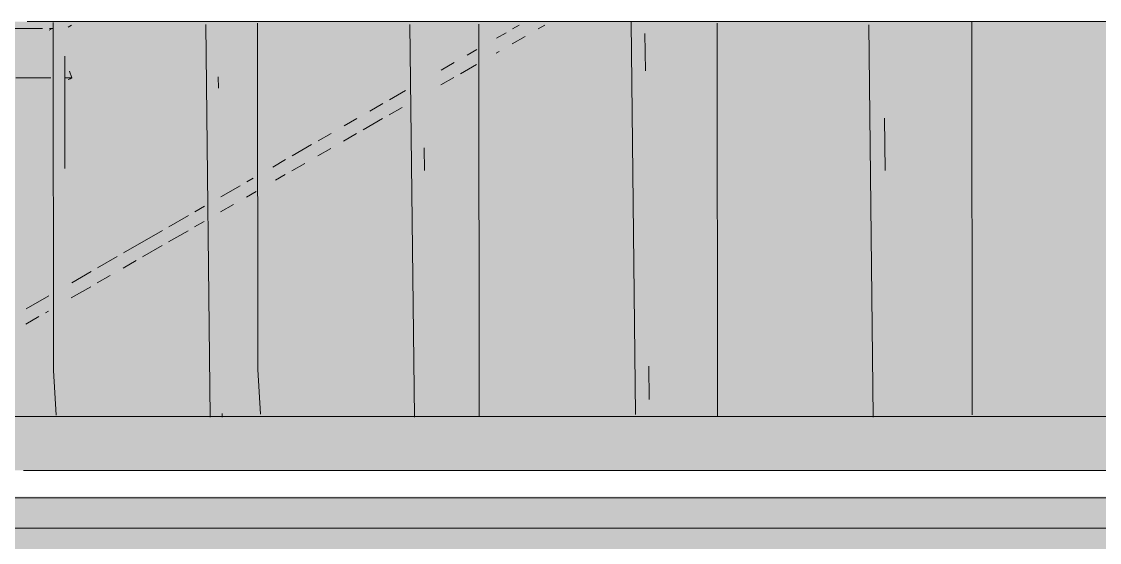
# Model space of a CAD drawing. Header units: millimetres. Extents: x 0 to 84100, y 0 to 59400.
# Drawn here: x 36488 to 39369, y 18997 to 20390 of the extents above; entities that cross this region are included whole.
import ezdxf

# ---------------------------------------------------------------- set-up
doc = ezdxf.new("R2010")
doc.units = ezdxf.units.MM
doc.layers.add('10_見えがかり', color=7, linetype='Continuous', lineweight=13)
doc.layers.add('12_見えがかり（ガラス）', color=5, linetype='Continuous', lineweight=9)

msp = doc.modelspace()

# ---------------------------------------------------------------- hatches: boundary and pattern name
at = {"layer": '10_見えがかり', "true_color": 0xe9dcc4}
for points in [[(40619, 19109.7), (40629, 19099.7), (40719, 19099.7), (40729, 19089.7), (40819, 19089.7), (40829, 19079.7), (40919, 19079.7), (40924, 19074.7), (40924, 19064.7), (40909, 19049.7), (40899, 19049.7), (40889, 19039.7), (35549, 19039.7), (35539, 19049.7), (35449, 19049.7), (35439, 19059.7), (35219, 19059.7), (35214, 19064.7), (35219, 19069.7), (35229, 19069.7), (35239, 19079.7), (35249, 19079.7), (35259, 19089.7), (35269, 19089.7), (35279, 19099.7), (35289, 19099.7), (35299, 19109.7), (35309, 19109.7), (35319, 19119.7), (40519, 19119.7), (40529, 19109.7)], [(42439, 19049.7), (42529, 19049.7), (42539, 19039.7), (42729, 19039.7), (42739, 19029.7), (42829, 19029.7), (42839, 19019.7), (42929, 19019.7), (42939, 19009.7), (43029, 19009.7), (43039, 18999.7), (43129, 18999.7), (43139, 18989.7), (43229, 18989.7), (43239, 18979.7), (43429, 18979.7), (43439, 18969.7), (43529, 18969.7), (43539, 18959.7), (43629, 18959.7), (43639, 18949.7), (43729, 18949.7), (43739, 18939.7), (43829, 18939.7), (43839, 18929.7), (43929, 18929.7), (43939, 18919.7), (44029, 18919.7), (44039, 18909.7), (44229, 18909.7), (44239, 18899.7), (44329, 18899.7), (44339, 18889.7), (44429, 18889.7), (44439, 18879.7), (44529, 18879.7), (44539, 18869.7), (44629, 18869.7), (44639, 18859.7), (44729, 18859.7), (44739, 18849.7), (44829, 18849.7), (44834, 18844.7), (44834, 18834.7), (44829, 18829.7), (44819, 18829.7), (44809, 18819.7), (44799, 18819.7), (44789, 18809.7), (44779, 18809.7), (44774, 18804.7), (44779, 18799.7), (44839, 18799.7), (44844, 18794.7), (44844, 18784.7), (44839, 18779.7), (44729, 18779.7), (36769, 18779.7), (36759, 18789.7), (36659, 18789.7), (36649, 18799.7), (36559, 18799.7), (36549, 18809.7), (36449, 18809.7), (36439, 18819.7), (36349, 18819.7), (36339, 18829.7), (36249, 18829.7), (36239, 18839.7), (36139, 18839.7), (36129, 18849.7), (35929, 18849.7), (35919, 18859.7), (35829, 18859.7), (35819, 18869.7), (35729, 18869.7), (35719, 18879.7), (35619, 18879.7), (35609, 18889.7), (35519, 18889.7), (35509, 18899.7), (35409, 18899.7), (35399, 18909.7), (35209, 18909.7), (35199, 18919.7), (35099, 18919.7), (35089, 18929.7), (34999, 18929.7), (34989, 18939.7), (34989, 18939.7), (34889, 18939.7), (34879, 18949.7), (34879, 18949.7), (34789, 18949.7), (34779, 18959.7), (34779, 18959.7), (34689, 18959.7), (34679, 18969.7), (34679, 18969.7), (34579, 18969.7), (34569, 18979.7), (34569, 18979.7), (34369, 18979.7), (34359, 18989.7), (34269, 18989.7), (34264, 18994.7), (34264, 19004.7), (34279, 19019.7), (34289, 19019.7), (34299, 19029.7), (34309, 19029.7), (34319, 19039.7), (34329, 19039.7), (34339, 19049.7), (34349, 19049.7), (34359, 19059.7), (35439, 19059.7), (35449, 19049.7), (35539, 19049.7), (35549, 19039.7), (40889, 19039.7), (40899, 19049.7), (40909, 19049.7), (40919, 19059.7), (42429, 19059.7)]]:
    msp.add_hatch(color=8, dxfattribs=at).paths.add_polyline_path(points)
at = {"layer": '12_見えがかり（ガラス）', "true_color": 0xdce9f2}
msp.add_hatch(color=8, dxfattribs=at).paths.add_polyline_path([(40259, 20389.7), (40264, 20384.7), (40264, 19194.7), (40259, 19189.7), (35159, 19189.7), (35154, 19194.7), (35154, 20384.7), (35159, 20389.7)])

# ---------------------------------------------------------------- linework, layer by layer
at = {"layer": '10_見えがかり'}
for points in [[(36544.2, 20371.5), (36450.4, 20371.5)], [(36503.5, 20389.7), (36590.7, 20389.7)], [(36562.5, 20366.8), (36567.4, 20369.2)], [(36572.3, 20371.5), (36563, 20371.5)], [(36573.5, 19457.2), (36572.5, 20387.1)], [(36590.7, 20389.7), (36669.4, 20389.7)], [(36613.4, 20374.6), (36621.9, 20379.8)], [(36669.4, 20389.7), (36748.3, 20389.7)], [(36748.3, 20389.7), (36863.8, 20389.7)], [(36863.8, 20389.7), (36978.4, 20389.7)], [(36978.4, 20389.7), (37062.6, 20389.7)], [(36992.8, 19332.2), (36981, 20381.8)], [(37062.6, 20389.7), (37147.3, 20389.7)], [(37119.6, 19459.4), (37118.6, 20385.4)], [(37147.3, 20389.7), (37270.6, 20389.7)], [(37270.6, 20389.7), (37393.3, 20389.7)], [(37393.3, 20389.7), (37486.8, 20389.7)], [(37570.3, 20389.7), (37486.8, 20389.7)], [(37538.4, 19332.2), (37526.3, 20381.8)], [(37570.3, 20389.7), (37707.4, 20389.7)], [(37707.4, 20389.7), (37835.4, 20389.7)], [(37711.5, 19335.5), (37710.6, 20383.1)], [(37817.8, 20379.8), (37800.4, 20369.8)], [(37930.7, 20389.7), (37835.4, 20389.7)], [(37886.2, 20380), (37868.8, 20370)], [(37930.7, 20389.7), (38026.8, 20389.7)], [(38026.8, 20389.7), (38165.9, 20389.7)], [(38129, 19339), (38117.1, 20387.9)], [(38165.9, 20389.7), (38304.6, 20389.7)], [(38304.6, 20389.7), (38405.4, 20389.7)], [(38347.6, 19336), (38347.4, 20385.3)], [(38405.4, 20389.7), (38507.3, 20389.7)], [(38507.3, 20389.7), (38654.2, 20389.7)], [(38654.2, 20389.7), (38800.9, 20389.7)], [(38752.2, 20381.1), (38763.7, 19332)], [(38911.6, 20389.7), (38800.9, 20389.7)], [(38911.6, 20389.7), (39011, 20389.7)], [(39169.5, 20389.7), (39011, 20389.7)], [(39028.1, 19338.3), (39027.8, 20387.8)], [(39169.5, 20389.7), (39328.1, 20389.7)], [(39328.1, 20389.7), (39438.3, 20389.7)], [(37783.1, 20359.9), (37757.1, 20344.9)], [(37834.2, 20350), (37799.5, 20330)], [(38155.2, 20258), (38154, 20357.9)], [(37705.2, 20315), (37679.2, 20300)], [(37764.9, 20310), (37756.2, 20305)], [(36604.4, 19997.1), (36604, 20297.1)], [(37644.5, 20280.1), (37609.9, 20260.1)], [(36616.3, 20256.9), (36623.1, 20239.2)], [(37704.2, 20275.1), (37660.9, 20250.1)], [(36566.8, 20239.2), (36473, 20239.2)], [(36623.1, 20239.2), (36604.3, 20239.2)], [(36613.2, 20234.5), (36618.1, 20236.9)], [(36618.1, 20236.9), (36623.1, 20239.2)], [(37014.4, 20211.8), (37014, 20241.8)], [(37643.6, 20240.1), (37608.9, 20220.2)], [(37514.6, 20205.2), (37471.3, 20180.3)], [(37454, 20170.3), (37419.3, 20150.4)], [(37505, 20160.2), (37470.3, 20140.3)], [(37384.7, 20130.4), (37350, 20110.5)], [(37453, 20130.3), (37401, 20100.3)], [(38794.1, 20131.3), (38795.7, 19991.4)], [(37315.4, 20090.5), (37280.7, 20070.6)], [(37383.7, 20090.3), (37349.1, 20070.3)], [(37263.4, 20060.6), (37211.4, 20030.7)], [(37314.4, 20050.4), (37279.8, 20030.4)], [(37564.8, 19991.9), (37564.1, 20051.9)], [(37194.1, 20020.7), (37159.4, 20000.7)], [(37245.1, 20010.4), (37210.5, 19990.4)], [(37107.5, 19970.8), (37090.1, 19960.8)], [(37193.1, 19980.5), (37167.1, 19965.5)], [(37072.8, 19950.9), (37020.8, 19920.9)], [(37115.2, 19935.5), (37089.2, 19920.5)], [(36977.5, 19896), (36951.5, 19881)], [(37054.5, 19900.6), (37019.9, 19880.6)], [(36934.2, 19871), (36882.2, 19841.1)], [(36976.6, 19855.6), (36950.6, 19840.6)], [(36864.9, 19831.1), (36761, 19771.3)], [(36933.2, 19830.6), (36881.3, 19800.7)], [(36863.9, 19790.7), (36812, 19760.7)], [(36743.7, 19761.3), (36691.7, 19731.4)], [(36794.6, 19750.7), (36760, 19730.8)], [(36674.4, 19721.4), (36622.4, 19691.5)], [(36725.3, 19710.8), (36690.7, 19690.8)], [(36673.4, 19680.8), (36621.4, 19650.9)], [(36561.7, 19656.6), (36501.1, 19621.6)], [(36560.7, 19615.9), (36552.1, 19610.9)], [(36534.8, 19600.9), (36500.1, 19581)], [(36580.6, 19337.5), (36573.5, 19457.2)], [(37126.7, 19339.7), (37119.6, 19459.4)], [(38165.2, 19379), (38164.1, 19468.9)], [(36469.2, 19333.7), (36505.3, 19333.7)], [(36505.3, 19333.7), (36541.4, 19333.7)], [(36534.3, 19333.7), (36541.6, 19333.7)], [(36541.6, 19333.7), (36570.5, 19333.7)], [(36610.4, 19333.7), (36570.9, 19333.7)], [(36610.4, 19333.7), (36649.9, 19333.7)], [(36649.9, 19333.7), (36689.5, 19333.7)], [(36689.5, 19333.7), (36729, 19333.7)], [(36729, 19333.7), (36768.5, 19333.7)], [(36768.5, 19333.7), (36808, 19333.7)], [(36808, 19333.7), (36847.6, 19333.7)], [(36847.6, 19333.7), (36887.1, 19333.7)], [(36887.1, 19333.7), (36926.6, 19333.7)], [(36926.6, 19333.7), (36966.1, 19333.7)], [(36966.1, 19333.7), (37005.7, 19333.7)], [(37005.7, 19333.7), (37045.2, 19333.7)], [(37024.2, 19332.2), (37024.1, 19342.2)], [(37045.5, 19333.7), (37076.9, 19333.7)], [(37120.3, 19333.7), (37077.3, 19333.7)], [(37120.3, 19333.7), (37163.2, 19333.7)], [(37163.2, 19333.7), (37206.1, 19333.7)], [(37206.1, 19333.7), (37249, 19333.7)], [(37249, 19333.7), (37292, 19333.7)], [(37292, 19333.7), (37334.9, 19333.7)], [(37334.9, 19333.7), (37377.8, 19333.7)], [(37377.8, 19333.7), (37420.7, 19333.7)], [(37420.7, 19333.7), (37463.7, 19333.7)], [(37463.7, 19333.7), (37506.6, 19333.7)], [(37506.6, 19333.7), (37549.5, 19333.7)], [(37549.5, 19333.7), (37592.4, 19333.7)], [(37588.2, 19333.7), (37592.8, 19333.7)], [(37592.8, 19333.7), (37626.8, 19333.7)], [(37673.6, 19333.7), (37627.2, 19333.7)], [(37673.6, 19333.7), (37719.9, 19333.7)], [(37719.9, 19333.7), (37766.2, 19333.7)], [(37766.2, 19333.7), (37812.5, 19333.7)], [(37812.5, 19333.7), (37858.8, 19333.7)], [(37858.8, 19333.7), (37905.1, 19333.7)], [(37905.1, 19333.7), (37951.5, 19333.7)], [(37951.5, 19333.7), (37997.8, 19333.7)], [(37997.8, 19333.7), (38044.1, 19333.7)], [(38044.1, 19333.7), (38090.4, 19333.7)], [(38090.4, 19333.7), (38136.7, 19333.7)], [(38136.7, 19333.7), (38183, 19333.7)], [(38174.2, 19333.7), (38178.8, 19333.7)], [(38178.8, 19333.7), (38183.4, 19333.7)], [(38183.4, 19333.7), (38220, 19333.7)], [(38215.4, 19333.7), (38220, 19333.7)], [(38270.2, 19333.7), (38220.5, 19333.7)], [(38270.2, 19333.7), (38319.9, 19333.7)], [(38319.9, 19333.7), (38369.6, 19333.7)], [(38369.6, 19333.7), (38419.3, 19333.7)], [(38419.3, 19333.7), (38468.9, 19333.7)], [(38468.9, 19333.7), (38518.6, 19333.7)], [(38518.6, 19333.7), (38568.3, 19333.7)], [(38568.3, 19333.7), (38618, 19333.7)], [(38618, 19333.7), (38667.7, 19333.7)], [(38667.7, 19333.7), (38717.4, 19333.7)], [(38717.4, 19333.7), (38767.1, 19333.7)], [(38767.1, 19333.7), (38816.8, 19333.7)], [(38817.2, 19333.7), (38856.4, 19333.7)], [(38910, 19333.7), (38856.9, 19333.7)], [(38910, 19333.7), (38963, 19333.7)], [(38963, 19333.7), (39016.1, 19333.7)], [(39016.1, 19333.7), (39069.1, 19333.7)], [(39069.1, 19333.7), (39122.2, 19333.7)], [(39122.2, 19333.7), (39175.3, 19333.7)], [(39175.3, 19333.7), (39228.3, 19333.7)], [(39228.3, 19333.7), (39281.4, 19333.7)], [(39281.4, 19333.7), (39334.5, 19333.7)], [(39334.5, 19333.7), (39387.5, 19333.7)], [(36503.5, 19189.7), (36590.7, 19189.7)], [(36590.7, 19189.7), (36669.4, 19189.7)], [(36748.3, 19189.7), (36669.4, 19189.7)], [(36748.3, 19189.7), (36863.8, 19189.7)], [(36863.8, 19189.7), (36978.4, 19189.7)], [(36978.4, 19189.7), (37062.6, 19189.7)], [(37062.6, 19189.7), (37147.3, 19189.7)], [(37147.3, 19189.7), (37270.6, 19189.7)], [(37270.6, 19189.7), (37393.3, 19189.7)], [(37393.3, 19189.7), (37486.8, 19189.7)], [(37486.8, 19189.7), (37570.3, 19189.7)], [(37570.3, 19189.7), (37707.4, 19189.7)], [(37835.4, 19189.7), (37707.4, 19189.7)], [(37835.4, 19189.7), (37930.7, 19189.7)], [(37930.7, 19189.7), (38026.8, 19189.7)], [(38026.8, 19189.7), (38165.9, 19189.7)], [(38165.9, 19189.7), (38304.6, 19189.7)], [(38405.4, 19189.7), (38304.6, 19189.7)], [(38405.4, 19189.7), (38507.3, 19189.7)], [(38507.3, 19189.7), (38654.2, 19189.7)], [(38654.2, 19189.7), (38800.9, 19189.7)], [(38800.9, 19189.7), (38911.6, 19189.7)], [(39011, 19189.7), (38911.6, 19189.7)], [(39011, 19189.7), (39169.5, 19189.7)], [(39169.5, 19189.7), (39328.1, 19189.7)], [(39328.1, 19189.7), (39438.3, 19189.7)], [(35315.6, 19044.7), (35315.6, 19047.5), (35212.2, 19047.5), (35212.2, 19065.5), (35315.5, 19116.9), (40525.5, 19116.9)], [(34264, 19010.4), (34281.3, 19018.9), (34315.9, 19036), (34350.6, 19053.2), (34367.9, 19061.7), (35443.7, 19061.7), (35443.7, 19053), (35547.2, 19053), (35547.2, 19044.4), (35650.6, 19044.4), (35650.6, 19035.7), (35754.1, 19035.7), (36172.2, 19035.7), (36658.9, 19035.7), (37214, 19035.7), (37837.3, 19035.7), (38528.4, 19035.7), (39287, 19035.7), (40651.6, 19035.7), (40652.2, 19036), (40669, 19044.6), (40685.8, 19053.2), (40688.8, 19054.7)]]:
    msp.add_lwpolyline(points, dxfattribs=at)
at = {"layer": '12_見えがかり（ガラス）'}
for points in [[(36531.4, 19189.7), (36493.5, 19189.7)], [(36531.4, 19189.7), (36610.2, 19189.7)], [(36689.1, 19189.7), (36610.2, 19189.7)], [(36689.1, 19189.7), (36804.6, 19189.7)], [(36919.2, 19189.7), (36804.6, 19189.7)], [(36919.2, 19189.7), (37007, 19189.7)], [(37088.2, 19189.7), (37007, 19189.7)], [(37088.2, 19189.7), (37211.6, 19189.7)], [(37334.2, 19189.7), (37211.6, 19189.7)], [(37334.2, 19189.7), (37427.8, 19189.7)], [(37511.3, 19189.7), (37427.8, 19189.7)], [(37511.3, 19189.7), (37648.4, 19189.7)], [(37776.5, 19189.7), (37648.4, 19189.7)], [(37776.5, 19189.7), (37871.8, 19189.7)], [(37968, 19189.7), (37871.8, 19189.7)], [(37968, 19189.7), (38107.1, 19189.7)], [(38245.8, 19189.7), (38107.1, 19189.7)], [(38245.8, 19189.7), (38350.8, 19189.7)], [(38448.6, 19189.7), (38350.8, 19189.7)], [(38448.6, 19189.7), (38595.6, 19189.7)], [(38742.3, 19189.7), (38595.6, 19189.7)], [(38742.3, 19189.7), (38853, 19189.7)], [(38952.4, 19189.7), (38853, 19189.7)], [(38952.4, 19189.7), (39111, 19189.7)], [(39269.7, 19189.7), (39111, 19189.7)], [(39269.7, 19189.7), (39379.9, 19189.7)]]:
    msp.add_lwpolyline(points, dxfattribs=at)

doc.saveas('drawing.dxf')
